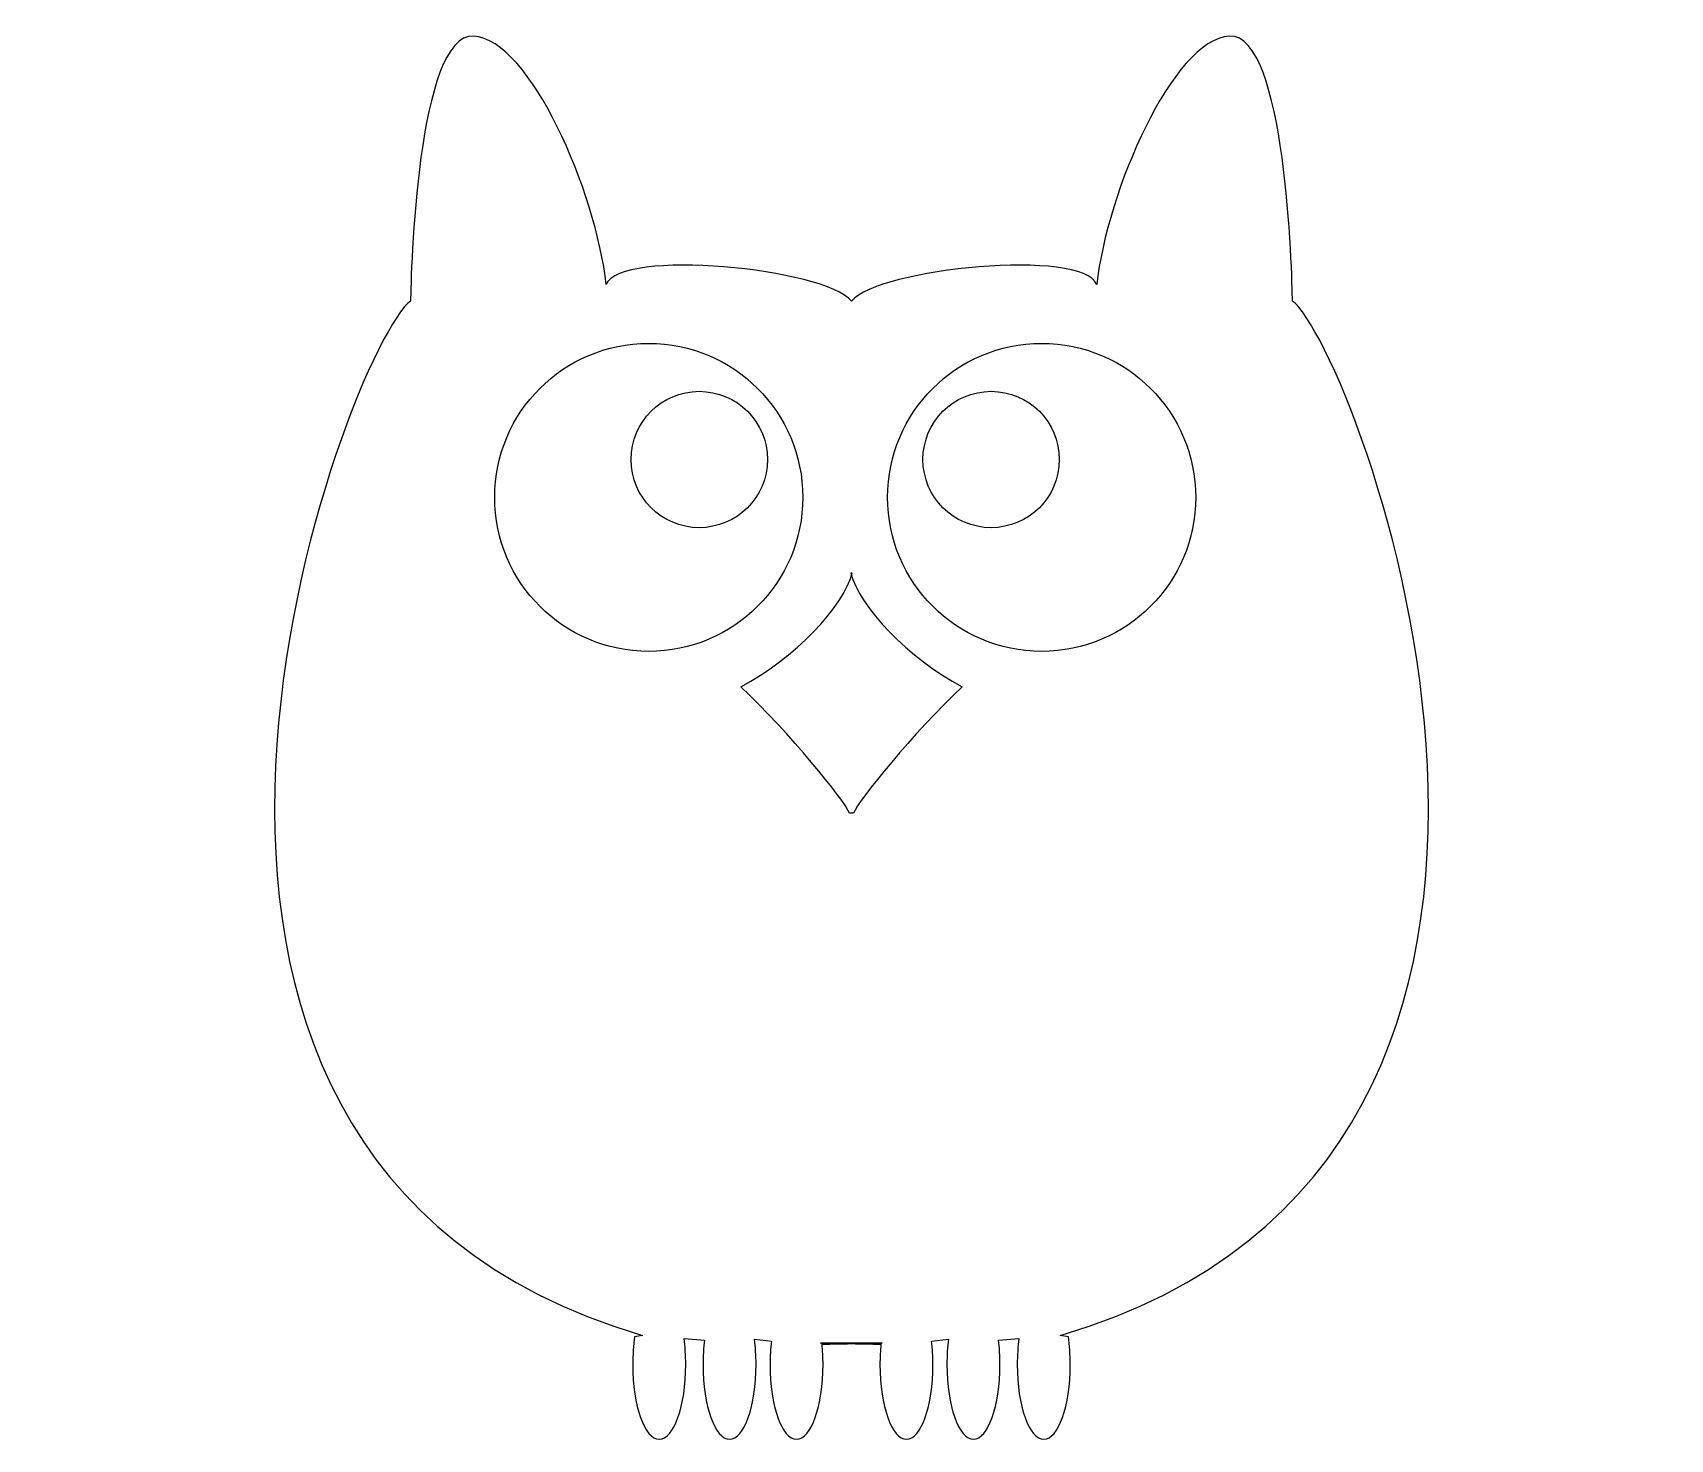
# Model space of a CAD drawing. Header units: centimetres. Extents: x -10.8 to 10.8, y -9.3 to 9.3.
import ezdxf

# ---------------------------------------------------------------- set-up
doc = ezdxf.new("R2010")
doc.units = ezdxf.units.CM
doc.header["$MEASUREMENT"] = 0
doc.layers.add('Camada 1', color=7, linetype='Continuous')

msp = doc.modelspace()

# ---------------------------------------------------------------- linework, layer by layer
at = {"layer": 'Camada 1'}
for points, knots in [([(0.40796, -8.01604), (0.24088, -8.01604), (-0.39008, -8.02673), (-0.39008, -8.02673), (-0.39008, -8.02673), (-0.38132, -8.1129), (-0.37664, -8.204), (-0.37664, -8.29827), (-0.37664, -8.29827), (-0.37664, -8.84342), (-0.5337, -9.28548), (-0.72756, -9.28548), (-0.72756, -9.28548), (-0.92142, -9.28548), (-1.07848, -8.84344), (-1.07848, -8.29827), (-1.07848, -8.29827), (-1.07848, -8.18992), (-1.07221, -8.08549), (-1.06073, -7.98783), (-1.06073, -7.98783), (-1.06073, -7.98783), (-1.28396, -7.95939), (-1.28396, -7.95939), (-1.28396, -7.95939), (-1.27025, -8.06514), (-1.26282, -8.17923), (-1.26282, -8.29829), (-1.26282, -8.29829), (-1.26282, -8.84344), (-1.41988, -9.2855), (-1.61374, -9.2855), (-1.61374, -9.2855), (-1.8076, -9.2855), (-1.96466, -8.84346), (-1.96466, -8.29829), (-1.96466, -8.29829), (-1.96466, -8.18418), (-1.95773, -8.0748), (-1.94508, -7.97296), (-1.94508, -7.97296), (-1.94508, -7.97296), (-2.21583, -7.9505), (-2.21583, -7.9505), (-2.21583, -7.9505), (-2.20133, -8.05861), (-2.19337, -8.17585), (-2.19337, -8.29829), (-2.19337, -8.29829), (-2.19337, -8.84344), (-2.35043, -9.2855), (-2.54429, -9.2855), (-2.54429, -9.2855), (-2.73815, -9.2855), (-2.89521, -8.84346), (-2.89521, -8.29829), (-2.89521, -8.29829), (-2.89521, -8.16751), (-2.88621, -8.04241), (-2.86976, -7.92806), (-2.86976, -7.92806), (-2.86976, -7.92806), (-2.76364, -7.91057), (-2.76364, -7.91057), (-2.76364, -7.91057), (-10.83495, -5.54166), (-6.62379, 5.24932), (-5.83425, 5.77568), (-5.83425, 5.77568), (-5.83425, 6.1266), (-5.74651, 9.32888), (-5.00084, 9.28503), (-5.00084, 9.28503), (-4.25517, 9.24118), (-3.37775, 7.22345), (-3.24618, 5.99499), (-3.24618, 5.99499), (-3.07073, 6.47748), (-0.35092, 6.2143), (-0.00001, 5.77568), (-0.00001, 5.77568), (0.35104, 6.21431), (3.07056, 6.47749), (3.24603, 5.99499), (3.24603, 5.99499), (3.37763, 7.22342), (4.25515, 9.24116), (5.00083, 9.28503), (5.00083, 9.28503), (5.74651, 9.3289), (5.83424, 6.12659), (5.83424, 5.77568), (5.83424, 5.77568), (6.62378, 5.24932), (10.83494, -5.54166), (2.76351, -7.91055), (2.76351, -7.91055), (2.76351, -7.91055), (2.86953, -7.92804), (2.86953, -7.92804), (2.86953, -7.92804), (2.88623, -8.04239), (2.89512, -8.16749), (2.89512, -8.29827), (2.89512, -8.29827), (2.89512, -8.84342), (2.73796, -9.28548), (2.5442, -9.28548), (2.5442, -9.28548), (2.35044, -9.28548), (2.19328, -8.84344), (2.19328, -8.29827), (2.19328, -8.29827), (2.19328, -8.17582), (2.20111, -8.05858), (2.21574, -7.95048), (2.21574, -7.95048), (2.21574, -7.95048), (1.94499, -7.97294), (1.94499, -7.97294), (1.94499, -7.97294), (1.95777, -8.07478), (1.96457, -8.18416), (1.96457, -8.29827), (1.96457, -8.29827), (1.96457, -8.84342), (1.80741, -9.28548), (1.61365, -9.28548), (1.61365, -9.28548), (1.41989, -9.28548), (1.26273, -8.84344), (1.26273, -8.29827), (1.26273, -8.29827), (1.26273, -8.17921), (1.27003, -8.06512), (1.28387, -7.95937), (1.28387, -7.95937), (1.28387, -7.95937), (1.06064, -7.98781), (1.06064, -7.98781), (1.06064, -7.98781), (1.07212, -8.08547), (1.07839, -8.18993), (1.07839, -8.29825), (1.07839, -8.29825), (1.07839, -8.8434), (0.92123, -9.28546), (0.72747, -9.28546), (0.72747, -9.28546), (0.53371, -9.28546), (0.37655, -8.84342), (0.37655, -8.29825), (0.37655, -8.29825), (0.37655, -8.20398), (0.38126, -8.11288), (0.39012, -8.02671), (0.39012, -8.02671), (0.39012, -8.02671), (-0.24094, -8.01602), (-0.40805, -8.01602), (-0.40805, -8.01602), (-0.40805, -8.01602), (0.40796, -8.01604), (0.40796, -8.01604)], [0, 0, 0, 0, 0.02380952, 0.02380952, 0.02380952, 0.02380952, 0.04761905, 0.04761905, 0.04761905, 0.04761905, 0.07142857, 0.07142857, 0.07142857, 0.07142857, 0.0952381, 0.0952381, 0.0952381, 0.0952381, 0.11904762, 0.11904762, 0.11904762, 0.11904762, 0.14285714, 0.14285714, 0.14285714, 0.14285714, 0.16666667, 0.16666667, 0.16666667, 0.16666667, 0.19047619, 0.19047619, 0.19047619, 0.19047619, 0.21428571, 0.21428571, 0.21428571, 0.21428571, 0.23809524, 0.23809524, 0.23809524, 0.23809524, 0.26190476, 0.26190476, 0.26190476, 0.26190476, 0.28571429, 0.28571429, 0.28571429, 0.28571429, 0.30952381, 0.30952381, 0.30952381, 0.30952381, 0.33333333, 0.33333333, 0.33333333, 0.33333333, 0.35714286, 0.35714286, 0.35714286, 0.35714286, 0.38095238, 0.38095238, 0.38095238, 0.38095238, 0.4047619, 0.4047619, 0.4047619, 0.4047619, 0.42857143, 0.42857143, 0.42857143, 0.42857143, 0.45238095, 0.45238095, 0.45238095, 0.45238095, 0.47619048, 0.47619048, 0.47619048, 0.47619048, 0.5, 0.5, 0.5, 0.5, 0.52380952, 0.52380952, 0.52380952, 0.52380952, 0.54761905, 0.54761905, 0.54761905, 0.54761905, 0.57142857, 0.57142857, 0.57142857, 0.57142857, 0.5952381, 0.5952381, 0.5952381, 0.5952381, 0.61904762, 0.61904762, 0.61904762, 0.61904762, 0.64285714, 0.64285714, 0.64285714, 0.64285714, 0.66666667, 0.66666667, 0.66666667, 0.66666667, 0.69047619, 0.69047619, 0.69047619, 0.69047619, 0.71428571, 0.71428571, 0.71428571, 0.71428571, 0.73809524, 0.73809524, 0.73809524, 0.73809524, 0.76190476, 0.76190476, 0.76190476, 0.76190476, 0.78571429, 0.78571429, 0.78571429, 0.78571429, 0.80952381, 0.80952381, 0.80952381, 0.80952381, 0.83333333, 0.83333333, 0.83333333, 0.83333333, 0.85714286, 0.85714286, 0.85714286, 0.85714286, 0.88095238, 0.88095238, 0.88095238, 0.88095238, 0.9047619, 0.9047619, 0.9047619, 0.9047619, 0.92857143, 0.92857143, 0.92857143, 0.92857143, 0.95238095, 0.95238095, 0.95238095, 0.95238095, 1, 1, 1, 1]), ([(-2.68338, 1.14103), (-1.55755, 1.14103), (-0.64477, 2.05382), (-0.64477, 3.17964), (-0.64477, 3.17964), (-0.64477, 4.30546), (-1.55756, 5.21825), (-2.68338, 5.21825), (-2.68338, 5.21825), (-3.80921, 5.21825), (-4.72199, 4.30546), (-4.72199, 3.17964), (-4.72199, 3.17964), (-4.72199, 2.05382), (-3.80921, 1.14103), (-2.68338, 1.14103)], [0, 0, 0, 0, 0.2, 0.2, 0.2, 0.2, 0.4, 0.4, 0.4, 0.4, 0.6, 0.6, 0.6, 0.6, 1, 1, 1, 1]), ([(4.55491, 3.17964), (4.55491, 4.30547), (3.64212, 5.21825), (2.5163, 5.21825), (2.5163, 5.21825), (1.39044, 5.21825), (0.47766, 4.30546), (0.47766, 3.17964), (0.47766, 3.17964), (0.47766, 2.05382), (1.39045, 1.14103), (2.5163, 1.14103), (2.5163, 1.14103), (3.64212, 1.14103), (4.55491, 2.05379), (4.55491, 3.17964)], [0, 0, 0, 0, 0.2, 0.2, 0.2, 0.2, 0.4, 0.4, 0.4, 0.4, 0.6, 0.6, 0.6, 0.6, 1, 1, 1, 1]), ([(-2.01496, 2.77859), (-1.51667, 2.77859), (-1.11262, 3.1825), (-1.11262, 3.68093), (-1.11262, 3.68093), (-1.11262, 4.17936), (-1.51667, 4.58327), (-2.01496, 4.58327), (-2.01496, 4.58327), (-2.51325, 4.58327), (-2.9173, 4.17936), (-2.9173, 3.68093), (-2.9173, 3.68093), (-2.9173, 3.1825), (-2.51328, 2.77859), (-2.01496, 2.77859)], [0, 0, 0, 0, 0.2, 0.2, 0.2, 0.2, 0.4, 0.4, 0.4, 0.4, 0.6, 0.6, 0.6, 0.6, 1, 1, 1, 1]), ([(2.75024, 3.68092), (2.75024, 4.17934), (2.3463, 4.58326), (1.8479, 4.58326), (1.8479, 4.58326), (1.3495, 4.58326), (0.94556, 4.17935), (0.94556, 3.68092), (0.94556, 3.68092), (0.94556, 3.18249), (1.3495, 2.77858), (1.8479, 2.77858), (1.8479, 2.77858), (2.3463, 2.77858), (2.75024, 3.1825), (2.75024, 3.68092)], [0, 0, 0, 0, 0.2, 0.2, 0.2, 0.2, 0.4, 0.4, 0.4, 0.4, 0.6, 0.6, 0.6, 0.6, 1, 1, 1, 1]), ([(0.00693, 2.17703), (-0.09332, 1.74258), (-0.76171, 1.04075), (-1.46354, 0.67314), (-1.46354, 0.67314), (-0.82857, 0.07158), (-0.09332, -0.83075), (-0.02648, -0.99786), (-0.02648, -0.99786), (-0.02648, -0.99786), (0.02651, -0.99786), (0.02651, -0.99786), (0.02651, -0.99786), (0.09334, -0.83075), (0.82857, 0.07159), (1.46357, 0.67314), (1.46357, 0.67314), (0.76176, 1.04075), (0.09335, 1.74256), (-0.00693, 2.17703), (-0.00693, 2.17703), (-0.00693, 2.17703), (0.00693, 2.17703), (0.00693, 2.17703)], [0, 0, 0, 0, 0.14285714, 0.14285714, 0.14285714, 0.14285714, 0.28571429, 0.28571429, 0.28571429, 0.28571429, 0.42857143, 0.42857143, 0.42857143, 0.42857143, 0.57142857, 0.57142857, 0.57142857, 0.57142857, 0.71428571, 0.71428571, 0.71428571, 0.71428571, 1, 1, 1, 1])]:
    msp.add_open_spline(points, degree=3, knots=knots, dxfattribs=at)

doc.saveas('drawing.dxf')
